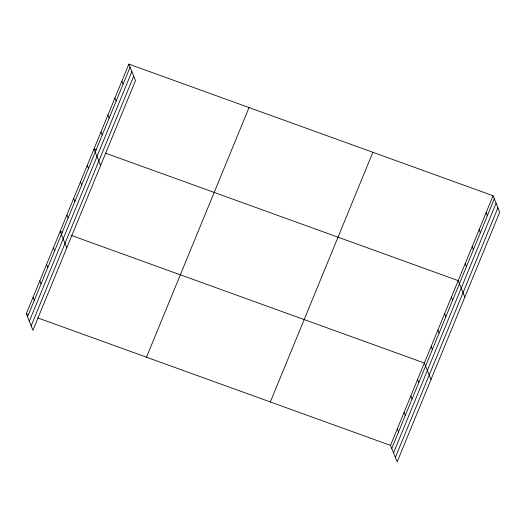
<?xml version="1.0" encoding="UTF-8"?>
<svg xmlns="http://www.w3.org/2000/svg" width="526" height="526" viewBox="0 0 526 526"><rect width="100%" height="100%" fill="white"/><g stroke="black" fill="none" stroke-linecap="round" stroke-linejoin="round"><path stroke-width="0.79" d="M128.857 64.113L135.491 80.603L32.928 330.256L26.3 313.766L128.857 64.113L493.072 195.744L499.7 212.234L397.143 461.887L390.509 445.397L493.072 195.744M27.536 316.83L130.093 67.177M29.311 321.261L131.875 71.608M31.152 325.824L133.709 76.171M146.491 357.2L249.048 107.547M270.325 401.956L372.881 152.303M391.745 448.461L494.302 198.808M393.527 452.893L496.084 203.24M395.361 457.456L497.918 207.809M96.297 149.831L93.99 148.989L100.617 165.486M105.542 153.171L458.199 280.628L464.833 297.118M62.456 232.216L60.142 231.381L66.776 247.871M70.931 235.273L424.357 363.012L430.985 379.502M26.3 313.766L28.614 314.601M37.859 317.941L390.509 445.397M486.096 212.721L487.326 215.785M479.12 229.698L480.356 232.762M472.151 246.674L473.38 249.738M465.175 263.651L466.404 266.715M451.433 297.105L452.662 300.168M444.661 313.581L445.897 316.645M437.895 330.058L439.125 333.122M431.123 346.535L432.359 349.599M417.585 379.489L418.821 382.553M410.819 395.966L412.049 399.03M404.047 412.443L405.283 415.507M397.281 428.92L398.517 431.984M121.881 81.089L123.117 84.153M114.911 98.066L116.141 101.13M107.935 115.043L109.171 118.107M100.959 132.019L102.195 135.083M87.217 165.466L88.453 168.537M80.452 181.943L81.681 185.014M73.679 198.42L74.916 201.491M66.914 214.897L68.143 217.968M53.376 247.858L54.605 250.922M46.604 264.335L47.84 267.399M39.838 280.812L41.074 283.876M33.066 297.289L34.302 300.353"/></g></svg>
